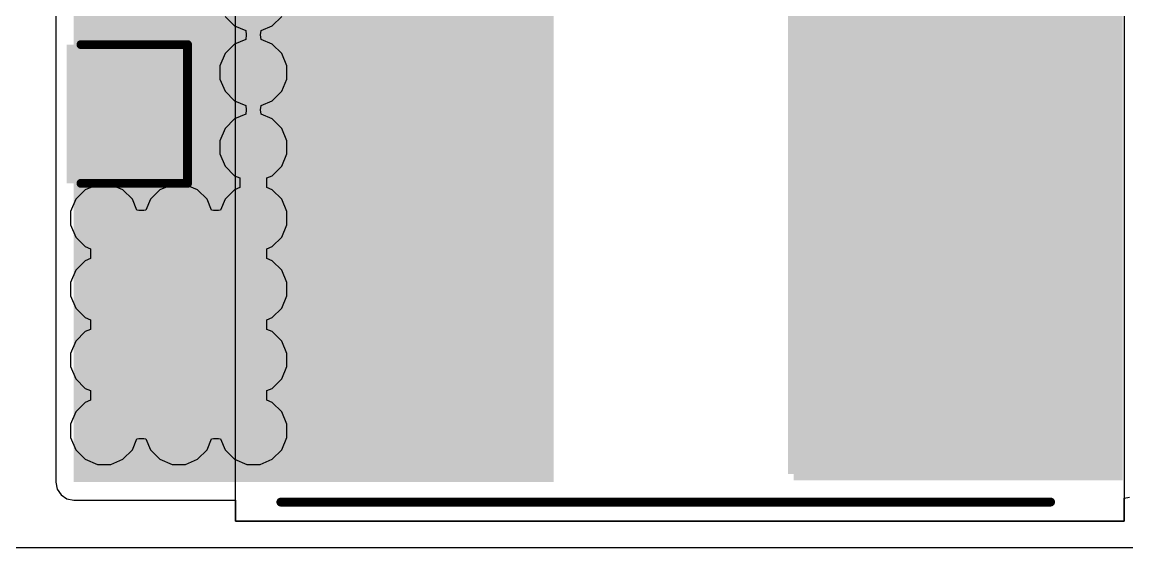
# Model space of a CAD drawing. Header units: millimetres. Extents: x 0 to 5381, y 0 to 5431.
# Drawn here: x 53.72 to 69.51, y 0 to 7.51 of the extents above; entities that cross this region are included whole.
import ezdxf

# ---------------------------------------------------------------- set-up
doc = ezdxf.new("R2010")
doc.units = ezdxf.units.MM
for name, color, linetype in [('BottomLayer', 5, 'Continuous'), ('BottomSolder', 6, 'Continuous'), ('TopLayer', 1, 'Continuous'), ('TopOverlay', 2, 'Continuous'), ('TopPaste', 8, 'Continuous'), ('TopSolder', 216, 'Continuous'), ('ViaHoleLayer', 16, 'Continuous')]:
    doc.layers.add(name, color=color, linetype=linetype)

# ---------------------------------------------------------------- blocks, each defined once
blk = doc.blocks.new('FEXL1010A_150M_35')
at = {"layer": 'TopLayer'}
for points in [[(-5.25000093, 5.500000429999999), (-1.85000011, 5.500000429999999), (-1.85000011, -5.500000429999999), (-5.25000093, -5.500000429999999)], [(1.85000011, 5.500000429999999), (5.25000093, 5.500000429999999), (5.25000093, -5.500000429999999), (1.85000011, -5.500000429999999)]]:
    blk.add_hatch(color=1, dxfattribs=at).paths.add_polyline_path(points)
at = {"layer": 'TopPaste'}
for points in [[(-5.25000093, 5.500000429999999), (-1.85000011, 5.500000429999999), (-1.85000011, -5.500000429999999), (-5.25000093, -5.500000429999999)], [(1.85000011, 5.500000429999999), (5.25000093, 5.500000429999999), (5.25000093, -5.500000429999999), (1.85000011, -5.500000429999999)]]:
    blk.add_hatch(color=8, dxfattribs=at).paths.add_polyline_path(points)
at = {"layer": 'TopSolder'}
for points in [[(-5.351600929999999, 5.60160043), (-1.74840011, 5.60160043), (-1.74840011, -5.60160043), (-5.351600929999999, -5.60160043)], [(1.74840011, 5.60160043), (5.351600929999999, 5.60160043), (5.351600929999999, -5.60160043), (1.74840011, -5.60160043)]]:
    blk.add_hatch(color=216, dxfattribs=at).paths.add_polyline_path(points)
at = {"layer": 'TopOverlay', "const_width": 0.127}
for points in [[(-5.49999916, 6.000800799999999), (5.49999916, 6.000800799999999)], [(-5.49999916, -6.000800799999999), (5.49999916, -6.000800799999999)]]:
    blk.add_lwpolyline(points, dxfattribs=at)
at = {"layer": 'TopOverlay', "const_width": 0.0635}
for points in [[(-5.531749159999999, 6.000800799999999, 1), (-5.468249159999999, 6.000800799999999, 1)], [(5.468249159999999, 6.000800799999999, 1), (5.531749159999999, 6.000800799999999, 1)], [(-5.531749159999999, -6.000800799999999, 1), (-5.468249159999999, -6.000800799999999, 1)], [(5.468249159999999, -6.000800799999999, 1), (5.531749159999999, -6.000800799999999, 1)]]:
    blk.add_lwpolyline(points, format="xyb", close=True, dxfattribs=at)
blk = doc.blocks.new('C___1206_61')
at = {"layer": 'TopLayer'}
for points in [[(-2.032, 0.889), (-0.508, 0.889), (-0.508, -0.889), (-2.032, -0.889)], [(0.508, 0.889), (2.032, 0.889), (2.032, -0.889), (0.508, -0.889)]]:
    blk.add_hatch(color=1, dxfattribs=at).paths.add_polyline_path(points)
at = {"layer": 'TopPaste'}
for points in [[(-2.032, 0.889), (-0.508, 0.889), (-0.508, -0.889), (-2.032, -0.889)], [(0.508, 0.889), (2.032, 0.889), (2.032, -0.889), (0.508, -0.889)]]:
    blk.add_hatch(color=8, dxfattribs=at).paths.add_polyline_path(points)
at = {"layer": 'TopSolder'}
for points in [[(-2.1336, 0.9905999999999999), (-0.4064, 0.9905999999999999), (-0.4064, -0.9905999999999999), (-2.1336, -0.9905999999999999)], [(0.4064, 0.9905999999999999), (2.1336, 0.9905999999999999), (2.1336, -0.9905999999999999), (0.4064, -0.9905999999999999)]]:
    blk.add_hatch(color=216, dxfattribs=at).paths.add_polyline_path(points)
at = {"layer": 'TopOverlay', "const_width": 0.127}
for points in [[(-2.1336, -0.9905999999999999), (-2.1336, 0.9905999999999999)], [(-2.1336, 0.9905999999999999), (-0.6096, 0.9905999999999999)], [(0.6096, 0.9905999999999999), (2.1336, 0.9905999999999999)], [(2.1336, -0.9905999999999999), (2.1336, 0.9905999999999999)], [(-2.1336, -0.9905999999999999), (-0.6096, -0.9905999999999999)], [(0.6096, -0.9905999999999999), (2.1336, -0.9905999999999999)]]:
    blk.add_lwpolyline(points, dxfattribs=at)
at = {"layer": 'TopOverlay', "const_width": 0.0635}
for points in [[(-2.16535, 0.9905999999999999, 1), (-2.10185, 0.9905999999999999, 1)], [(-2.16535, 0.9905999999999999, 1), (-2.10185, 0.9905999999999999, 1)], [(-0.64135, 0.9905999999999999, 1), (-0.57785, 0.9905999999999999, 1)], [(0.57785, 0.9905999999999999, 1), (0.64135, 0.9905999999999999, 1)], [(2.10185, 0.9905999999999999, 1), (2.16535, 0.9905999999999999, 1)], [(2.10185, 0.9905999999999999, 1), (2.16535, 0.9905999999999999, 1)], [(-2.16535, -0.9905999999999999, 1), (-2.10185, -0.9905999999999999, 1)], [(-2.16535, -0.9905999999999999, 1), (-2.10185, -0.9905999999999999, 1)], [(-0.64135, -0.9905999999999999, 1), (-0.57785, -0.9905999999999999, 1)], [(0.57785, -0.9905999999999999, 1), (0.64135, -0.9905999999999999, 1)], [(2.10185, -0.9905999999999999, 1), (2.16535, -0.9905999999999999, 1)], [(2.10185, -0.9905999999999999, 1), (2.16535, -0.9905999999999999, 1)]]:
    blk.add_lwpolyline(points, format="xyb", close=True, dxfattribs=at)

msp = doc.modelspace()

# ---------------------------------------------------------------- hatches: boundary and pattern name
at = {"layer": 'BottomLayer'}
h = msp.add_hatch(color=5, dxfattribs=at)
edge = h.paths.add_edge_path()
edge.add_arc((57.023, 6.79238418), 0.2999994, 0, 360)
h = msp.add_hatch(color=5, dxfattribs=at)
edge = h.paths.add_edge_path()
edge.add_arc((57.023, 5.721776719999999), 0.2999994, 0, 360)
h = msp.add_hatch(color=5, dxfattribs=at)
edge = h.paths.add_edge_path()
edge.add_arc((54.88939999999999, 4.709165079999999), 0.2999994, 0, 360)
h = msp.add_hatch(color=5, dxfattribs=at)
edge = h.paths.add_edge_path()
edge.add_arc((55.9562, 4.709165079999999), 0.2999994, 0, 360)
h = msp.add_hatch(color=5, dxfattribs=at)
edge = h.paths.add_edge_path()
edge.add_arc((57.023, 4.709165079999999), 0.2999994, 0, 360)
h = msp.add_hatch(color=5, dxfattribs=at)
edge = h.paths.add_edge_path()
edge.add_arc((54.88939999999999, 3.69655344), 0.2999994, 0, 360)
h = msp.add_hatch(color=5, dxfattribs=at)
edge = h.paths.add_edge_path()
edge.add_arc((55.9562, 3.69655344), 0.2999994, 0, 360)
h = msp.add_hatch(color=5, dxfattribs=at)
edge = h.paths.add_edge_path()
edge.add_arc((57.023, 3.69655344), 0.2999994, 0, 360)
h = msp.add_hatch(color=5, dxfattribs=at)
edge = h.paths.add_edge_path()
edge.add_arc((54.88939999999999, 2.6839418), 0.2999994, 0, 360)
h = msp.add_hatch(color=5, dxfattribs=at)
edge = h.paths.add_edge_path()
edge.add_arc((55.9562, 2.6839418), 0.2999994, 0, 360)
h = msp.add_hatch(color=5, dxfattribs=at)
edge = h.paths.add_edge_path()
edge.add_arc((57.023, 2.6839418), 0.2999994, 0, 360)
h = msp.add_hatch(color=5, dxfattribs=at)
edge = h.paths.add_edge_path()
edge.add_arc((54.88939999999999, 1.67133016), 0.2999994, 0, 360)
h = msp.add_hatch(color=5, dxfattribs=at)
edge = h.paths.add_edge_path()
edge.add_arc((55.9562, 1.67133016), 0.2999994, 0, 360)
h = msp.add_hatch(color=5, dxfattribs=at)
edge = h.paths.add_edge_path()
edge.add_arc((57.023, 1.67133016), 0.2999994, 0, 360)
at = {"layer": 'BottomSolder'}
h = msp.add_hatch(color=6, dxfattribs=at)
edge = h.paths.add_edge_path()
edge.add_arc((57.023, 6.79238418), 0.1499997, 0, 360)
h = msp.add_hatch(color=6, dxfattribs=at)
edge = h.paths.add_edge_path()
edge.add_arc((57.023, 5.721776719999999), 0.1499997, 0, 360)
h = msp.add_hatch(color=6, dxfattribs=at)
edge = h.paths.add_edge_path()
edge.add_arc((54.88939999999999, 4.709165079999999), 0.1499997, 0, 360)
h = msp.add_hatch(color=6, dxfattribs=at)
edge = h.paths.add_edge_path()
edge.add_arc((55.9562, 4.709165079999999), 0.1499997, 0, 360)
h = msp.add_hatch(color=6, dxfattribs=at)
edge = h.paths.add_edge_path()
edge.add_arc((57.023, 4.709165079999999), 0.1499997, 0, 360)
h = msp.add_hatch(color=6, dxfattribs=at)
edge = h.paths.add_edge_path()
edge.add_arc((54.88939999999999, 3.69655344), 0.1499997, 0, 360)
h = msp.add_hatch(color=6, dxfattribs=at)
edge = h.paths.add_edge_path()
edge.add_arc((55.9562, 3.69655344), 0.1499997, 0, 360)
h = msp.add_hatch(color=6, dxfattribs=at)
edge = h.paths.add_edge_path()
edge.add_arc((57.023, 3.69655344), 0.1499997, 0, 360)
h = msp.add_hatch(color=6, dxfattribs=at)
edge = h.paths.add_edge_path()
edge.add_arc((54.88939999999999, 2.6839418), 0.1499997, 0, 360)
h = msp.add_hatch(color=6, dxfattribs=at)
edge = h.paths.add_edge_path()
edge.add_arc((55.9562, 2.6839418), 0.1499997, 0, 360)
h = msp.add_hatch(color=6, dxfattribs=at)
edge = h.paths.add_edge_path()
edge.add_arc((57.023, 2.6839418), 0.1499997, 0, 360)
h = msp.add_hatch(color=6, dxfattribs=at)
edge = h.paths.add_edge_path()
edge.add_arc((54.88939999999999, 1.67133016), 0.1499997, 0, 360)
h = msp.add_hatch(color=6, dxfattribs=at)
edge = h.paths.add_edge_path()
edge.add_arc((55.9562, 1.67133016), 0.1499997, 0, 360)
h = msp.add_hatch(color=6, dxfattribs=at)
edge = h.paths.add_edge_path()
edge.add_arc((57.023, 1.67133016), 0.1499997, 0, 360)
at = {"layer": 'TopLayer'}
for points in [[(64.74459999999999, 0.9652), (69.44359999999999, 0.9652), (69.44359999999999, 29.49868116), (64.74459999999999, 29.49868116)], [(54.4576, 0.9397999999999999), (61.3156, 0.9397999999999999), (61.3156, 12.16768204), (54.4576, 12.16768204)], [(57.15, 0.9397999999999999), (61.3156, 0.9397999999999999), (61.3156, 5.6134), (57.15, 5.6134)]]:
    msp.add_hatch(color=1, dxfattribs=at).paths.add_polyline_path(points)
h = msp.add_hatch(color=1, dxfattribs=at)
edge = h.paths.add_edge_path()
edge.add_arc((57.023, 6.79238418), 0.2999994, 0, 360)
h = msp.add_hatch(color=1, dxfattribs=at)
edge = h.paths.add_edge_path()
edge.add_arc((57.023, 5.721776719999999), 0.2999994, 0, 360)
h = msp.add_hatch(color=1, dxfattribs=at)
edge = h.paths.add_edge_path()
edge.add_arc((54.88939999999999, 4.709165079999999), 0.2999994, 0, 360)
h = msp.add_hatch(color=1, dxfattribs=at)
edge = h.paths.add_edge_path()
edge.add_arc((55.9562, 4.709165079999999), 0.2999994, 0, 360)
h = msp.add_hatch(color=1, dxfattribs=at)
edge = h.paths.add_edge_path()
edge.add_arc((57.023, 4.709165079999999), 0.2999994, 0, 360)
h = msp.add_hatch(color=1, dxfattribs=at)
edge = h.paths.add_edge_path()
edge.add_arc((54.88939999999999, 3.69655344), 0.2999994, 0, 360)
h = msp.add_hatch(color=1, dxfattribs=at)
edge = h.paths.add_edge_path()
edge.add_arc((55.9562, 3.69655344), 0.2999994, 0, 360)
h = msp.add_hatch(color=1, dxfattribs=at)
edge = h.paths.add_edge_path()
edge.add_arc((57.023, 3.69655344), 0.2999994, 0, 360)
h = msp.add_hatch(color=1, dxfattribs=at)
edge = h.paths.add_edge_path()
edge.add_arc((54.88939999999999, 2.6839418), 0.2999994, 0, 360)
h = msp.add_hatch(color=1, dxfattribs=at)
edge = h.paths.add_edge_path()
edge.add_arc((55.9562, 2.6839418), 0.2999994, 0, 360)
h = msp.add_hatch(color=1, dxfattribs=at)
edge = h.paths.add_edge_path()
edge.add_arc((57.023, 2.6839418), 0.2999994, 0, 360)
h = msp.add_hatch(color=1, dxfattribs=at)
edge = h.paths.add_edge_path()
edge.add_arc((54.88939999999999, 1.67133016), 0.2999994, 0, 360)
h = msp.add_hatch(color=1, dxfattribs=at)
edge = h.paths.add_edge_path()
edge.add_arc((55.9562, 1.67133016), 0.2999994, 0, 360)
h = msp.add_hatch(color=1, dxfattribs=at)
edge = h.paths.add_edge_path()
edge.add_arc((57.023, 1.67133016), 0.2999994, 0, 360)
at = {"layer": 'TopSolder'}
h = msp.add_hatch(color=216, dxfattribs=at)
edge = h.paths.add_edge_path()
edge.add_arc((57.023, 6.79238418), 0.1499997, 0, 360)
h = msp.add_hatch(color=216, dxfattribs=at)
edge = h.paths.add_edge_path()
edge.add_arc((57.023, 5.721776719999999), 0.1499997, 0, 360)
h = msp.add_hatch(color=216, dxfattribs=at)
edge = h.paths.add_edge_path()
edge.add_arc((54.88939999999999, 4.709165079999999), 0.1499997, 0, 360)
h = msp.add_hatch(color=216, dxfattribs=at)
edge = h.paths.add_edge_path()
edge.add_arc((55.9562, 4.709165079999999), 0.1499997, 0, 360)
h = msp.add_hatch(color=216, dxfattribs=at)
edge = h.paths.add_edge_path()
edge.add_arc((57.023, 4.709165079999999), 0.1499997, 0, 360)
h = msp.add_hatch(color=216, dxfattribs=at)
edge = h.paths.add_edge_path()
edge.add_arc((54.88939999999999, 3.69655344), 0.1499997, 0, 360)
h = msp.add_hatch(color=216, dxfattribs=at)
edge = h.paths.add_edge_path()
edge.add_arc((55.9562, 3.69655344), 0.1499997, 0, 360)
h = msp.add_hatch(color=216, dxfattribs=at)
edge = h.paths.add_edge_path()
edge.add_arc((57.023, 3.69655344), 0.1499997, 0, 360)
h = msp.add_hatch(color=216, dxfattribs=at)
edge = h.paths.add_edge_path()
edge.add_arc((54.88939999999999, 2.6839418), 0.1499997, 0, 360)
h = msp.add_hatch(color=216, dxfattribs=at)
edge = h.paths.add_edge_path()
edge.add_arc((55.9562, 2.6839418), 0.1499997, 0, 360)
h = msp.add_hatch(color=216, dxfattribs=at)
edge = h.paths.add_edge_path()
edge.add_arc((57.023, 2.6839418), 0.1499997, 0, 360)
h = msp.add_hatch(color=216, dxfattribs=at)
edge = h.paths.add_edge_path()
edge.add_arc((54.88939999999999, 1.67133016), 0.1499997, 0, 360)
h = msp.add_hatch(color=216, dxfattribs=at)
edge = h.paths.add_edge_path()
edge.add_arc((55.9562, 1.67133016), 0.1499997, 0, 360)
h = msp.add_hatch(color=216, dxfattribs=at)
edge = h.paths.add_edge_path()
edge.add_arc((57.023, 1.67133016), 0.1499997, 0, 360)
at = {"layer": 'ViaHoleLayer'}
h = msp.add_hatch(color=16, dxfattribs=at)
edge = h.paths.add_edge_path()
edge.add_arc((57.023, 6.79238418), 0.1499997, 0, 360)
h = msp.add_hatch(color=16, dxfattribs=at)
edge = h.paths.add_edge_path()
edge.add_arc((57.023, 5.721776719999999), 0.1499997, 0, 360)
h = msp.add_hatch(color=16, dxfattribs=at)
edge = h.paths.add_edge_path()
edge.add_arc((54.88939999999999, 4.709165079999999), 0.1499997, 0, 360)
h = msp.add_hatch(color=16, dxfattribs=at)
edge = h.paths.add_edge_path()
edge.add_arc((55.9562, 4.709165079999999), 0.1499997, 0, 360)
h = msp.add_hatch(color=16, dxfattribs=at)
edge = h.paths.add_edge_path()
edge.add_arc((57.023, 4.709165079999999), 0.1499997, 0, 360)
h = msp.add_hatch(color=16, dxfattribs=at)
edge = h.paths.add_edge_path()
edge.add_arc((54.88939999999999, 3.69655344), 0.1499997, 0, 360)
h = msp.add_hatch(color=16, dxfattribs=at)
edge = h.paths.add_edge_path()
edge.add_arc((55.9562, 3.69655344), 0.1499997, 0, 360)
h = msp.add_hatch(color=16, dxfattribs=at)
edge = h.paths.add_edge_path()
edge.add_arc((57.023, 3.69655344), 0.1499997, 0, 360)
h = msp.add_hatch(color=16, dxfattribs=at)
edge = h.paths.add_edge_path()
edge.add_arc((54.88939999999999, 2.6839418), 0.1499997, 0, 360)
h = msp.add_hatch(color=16, dxfattribs=at)
edge = h.paths.add_edge_path()
edge.add_arc((55.9562, 2.6839418), 0.1499997, 0, 360)
h = msp.add_hatch(color=16, dxfattribs=at)
edge = h.paths.add_edge_path()
edge.add_arc((57.023, 2.6839418), 0.1499997, 0, 360)
h = msp.add_hatch(color=16, dxfattribs=at)
edge = h.paths.add_edge_path()
edge.add_arc((54.88939999999999, 1.67133016), 0.1499997, 0, 360)
h = msp.add_hatch(color=16, dxfattribs=at)
edge = h.paths.add_edge_path()
edge.add_arc((55.9562, 1.67133016), 0.1499997, 0, 360)
h = msp.add_hatch(color=16, dxfattribs=at)
edge = h.paths.add_edge_path()
edge.add_arc((57.023, 1.67133016), 0.1499997, 0, 360)

# ---------------------------------------------------------------- linework, layer by layer
at = {"layer": 'BottomLayer'}
for p, q in [((56.61794111999999, 7.592339399999999), (56.75234775999999, 7.457932759999999)), ((57.29365223999999, 7.457932759999999), (57.42805887999999, 7.592339399999999)), ((56.75234775999999, 7.457932759999999), (56.91348535999999, 7.39118918)), ((57.13251464, 7.39118918), (57.29365223999999, 7.457932759999999)), ((56.91348535999999, 7.26418664), (56.75234775999999, 7.197443059999999)), ((56.91348535999999, 7.39118918), (56.92107995999999, 7.32768664)), ((56.92107995999999, 7.32768664), (56.91348535999999, 7.26418664)), ((57.12492003999999, 7.32768918), (57.13251464, 7.39118918)), ((57.13251464, 7.26418664), (57.12492003999999, 7.32768918)), ((57.29365223999999, 7.197443059999999), (57.13251464, 7.26418664)), ((56.75234775999999, 7.197443059999999), (56.61794111999999, 7.06303642)), ((57.42805887999999, 7.06303642), (57.29365223999999, 7.197443059999999)), ((56.61794111999999, 7.06303642), (56.5452006, 6.887423360000001)), ((57.5007994, 6.887423360000001), (57.42805887999999, 7.06303642)), ((56.5452006, 6.887423360000001), (56.5452006, 6.697344999999999)), ((57.5007994, 6.697344999999999), (57.5007994, 6.887423360000001)), ((56.5452006, 6.697344999999999), (56.61794111999999, 6.52173194)), ((57.42805887999999, 6.52173194), (57.5007994, 6.697344999999999)), ((56.61794111999999, 6.52173194), (56.75234775999999, 6.3873253)), ((57.29365223999999, 6.3873253), (57.42805887999999, 6.52173194)), ((56.75234775999999, 6.3873253), (56.91348535999999, 6.32058172)), ((56.91348535999999, 6.32058172), (56.92107995999999, 6.25707918)), ((57.12492003999999, 6.25708172), (57.13251464, 6.32058172)), ((57.13251464, 6.32058172), (57.29365223999999, 6.3873253)), ((56.91348535999999, 6.19357918), (56.75234775999999, 6.1268356)), ((56.92107995999999, 6.25707918), (56.91348535999999, 6.19357918)), ((57.13251464, 6.19357918), (57.12492003999999, 6.25708172)), ((57.29365223999999, 6.1268356), (57.13251464, 6.19357918)), ((56.75234775999999, 6.1268356), (56.61794111999999, 5.99242896)), ((57.42805887999999, 5.99242896), (57.29365223999999, 6.1268356)), ((56.61794111999999, 5.99242896), (56.5452006, 5.8168159)), ((57.5007994, 5.8168159), (57.42805887999999, 5.99242896)), ((56.5452006, 5.8168159), (56.5452006, 5.62673754)), ((57.5007994, 5.62673754), (57.5007994, 5.8168159)), ((56.5452006, 5.62673754), (56.61794111999999, 5.45112448)), ((57.42805887999999, 5.45112448), (57.5007994, 5.62673754)), ((56.61794111999999, 5.45112448), (56.75234775999999, 5.31671784)), ((57.29365223999999, 5.31671784), (57.42805887999999, 5.45112448)), ((56.75234775999999, 5.31671784), (56.83084645999999, 5.2842033)), ((56.83084645999999, 5.2842033), (56.83084645999999, 5.1467385)), ((57.21515354, 5.2842033), (57.29365223999999, 5.31671784)), ((57.21515354, 5.1467385), (57.21515354, 5.2842033)), ((54.61874775999999, 5.11422396), (54.48434112, 4.97981732)), ((54.79436082, 5.18696448), (54.61874775999999, 5.11422396)), ((54.98443918, 5.18696448), (54.79436082, 5.18696448)), ((55.16005223999999, 5.11422396), (54.98443918, 5.18696448)), ((55.29445887999999, 4.97981732), (55.16005223999999, 5.11422396)), ((55.68554776, 5.11422396), (55.55114112, 4.97981732)), ((55.86116081999999, 5.18696448), (55.68554776, 5.11422396)), ((56.05123917999999, 5.18696448), (55.86116081999999, 5.18696448)), ((56.22685224, 5.11422396), (56.05123917999999, 5.18696448)), ((56.36125888, 4.97981732), (56.22685224, 5.11422396)), ((56.75234775999999, 5.11422396), (56.61794111999999, 4.97981732)), ((56.83084645999999, 5.1467385), (56.75234775999999, 5.11422396)), ((57.29365223999999, 5.11422396), (57.21515354, 5.1467385)), ((57.42805887999999, 4.97981732), (57.29365223999999, 5.11422396)), ((54.48434112, 4.97981732), (54.4116006, 4.80420426)), ((55.3593, 4.823277119999999), (55.29445887999999, 4.97981732)), ((55.55114112, 4.97981732), (55.48629999999999, 4.823277119999999)), ((56.42609999999999, 4.823277119999999), (56.36125888, 4.97981732)), ((56.61794111999999, 4.97981732), (56.5531, 4.823277119999999)), ((57.5007994, 4.80420426), (57.42805887999999, 4.97981732)), ((54.4116006, 4.80420426), (54.4116006, 4.614125899999999)), ((55.38595475999999, 4.81900992), (55.3593, 4.823277119999999)), ((55.45964524, 4.81900992), (55.38595475999999, 4.81900992)), ((55.48629999999999, 4.823277119999999), (55.45964524, 4.81900992)), ((56.45275476, 4.81900992), (56.42609999999999, 4.823277119999999)), ((56.52644523999999, 4.81900992), (56.45275476, 4.81900992)), ((56.5531, 4.823277119999999), (56.52644523999999, 4.81900992)), ((57.5007994, 4.614125899999999), (57.5007994, 4.80420426)), ((54.4116006, 4.614125899999999), (54.48434112, 4.43851284)), ((57.42805887999999, 4.43851284), (57.5007994, 4.614125899999999)), ((54.48434112, 4.43851284), (54.61874775999999, 4.3041062)), ((57.29365223999999, 4.3041062), (57.42805887999999, 4.43851284)), ((54.61874775999999, 4.3041062), (54.69724646, 4.271591659999999)), ((54.69724646, 4.271591659999999), (54.69724646, 4.134126859999999)), ((57.21515354, 4.271591659999999), (57.29365223999999, 4.3041062)), ((57.21515354, 4.134126859999999), (57.21515354, 4.271591659999999)), ((54.69724646, 4.134126859999999), (54.61874775999999, 4.10161232)), ((57.29365223999999, 4.10161232), (57.21515354, 4.134126859999999)), ((54.48434112, 3.96720568), (54.4116006, 3.79159262)), ((54.61874775999999, 4.10161232), (54.48434112, 3.96720568)), ((57.42805887999999, 3.96720568), (57.29365223999999, 4.10161232)), ((57.5007994, 3.79159262), (57.42805887999999, 3.96720568)), ((54.4116006, 3.79159262), (54.4116006, 3.60151426)), ((57.5007994, 3.60151426), (57.5007994, 3.79159262)), ((54.4116006, 3.60151426), (54.48434112, 3.4259012)), ((57.42805887999999, 3.4259012), (57.5007994, 3.60151426)), ((54.48434112, 3.4259012), (54.61874775999999, 3.291494559999999)), ((57.29365223999999, 3.291494559999999), (57.42805887999999, 3.4259012)), ((54.61874775999999, 3.291494559999999), (54.69724646, 3.25898002)), ((54.69724646, 3.25898002), (54.69724646, 3.12151522)), ((57.21515354, 3.25898002), (57.29365223999999, 3.291494559999999)), ((57.21515354, 3.12151522), (57.21515354, 3.25898002)), ((54.61874775999999, 3.08900068), (54.48434112, 2.95459404)), ((54.69724646, 3.12151522), (54.61874775999999, 3.08900068)), ((57.29365223999999, 3.08900068), (57.21515354, 3.12151522)), ((57.42805887999999, 2.95459404), (57.29365223999999, 3.08900068)), ((54.48434112, 2.95459404), (54.4116006, 2.77898098)), ((57.5007994, 2.77898098), (57.42805887999999, 2.95459404)), ((54.4116006, 2.77898098), (54.4116006, 2.58890262)), ((57.5007994, 2.58890262), (57.5007994, 2.77898098)), ((54.4116006, 2.58890262), (54.48434112, 2.41328956)), ((57.42805887999999, 2.41328956), (57.5007994, 2.58890262)), ((54.48434112, 2.41328956), (54.61874775999999, 2.27888292)), ((57.29365223999999, 2.27888292), (57.42805887999999, 2.41328956)), ((54.61874775999999, 2.27888292), (54.69724646, 2.24636838)), ((54.69724646, 2.24636838), (54.69724646, 2.10890358)), ((57.21515354, 2.24636838), (57.29365223999999, 2.27888292)), ((57.21515354, 2.10890358), (57.21515354, 2.24636838)), ((54.61874775999999, 2.07638904), (54.48434112, 1.9419824)), ((54.69724646, 2.10890358), (54.61874775999999, 2.07638904)), ((57.29365223999999, 2.07638904), (57.21515354, 2.10890358)), ((57.42805887999999, 1.9419824), (57.29365223999999, 2.07638904)), ((54.48434112, 1.9419824), (54.4116006, 1.76636934)), ((57.5007994, 1.76636934), (57.42805887999999, 1.9419824)), ((54.4116006, 1.76636934), (54.4116006, 1.57629098)), ((57.5007994, 1.57629098), (57.5007994, 1.76636934)), ((54.4116006, 1.57629098), (54.48434112, 1.40067792)), ((55.29445887999999, 1.40067792), (55.3593, 1.55721812)), ((55.3593, 1.55721812), (55.38595475999999, 1.56148532)), ((55.38595475999999, 1.56148532), (55.45964524, 1.56148532)), ((55.45964524, 1.56148532), (55.48629999999999, 1.55721812)), ((55.48629999999999, 1.55721812), (55.55114112, 1.40067792)), ((56.36125888, 1.40067792), (56.42609999999999, 1.55721812)), ((56.42609999999999, 1.55721812), (56.45275476, 1.56148532)), ((56.45275476, 1.56148532), (56.52644523999999, 1.56148532)), ((56.52644523999999, 1.56148532), (56.5531, 1.55721812)), ((56.5531, 1.55721812), (56.61794111999999, 1.40067792)), ((57.42805887999999, 1.40067792), (57.5007994, 1.57629098)), ((54.48434112, 1.40067792), (54.61874775999999, 1.26627128)), ((54.61874775999999, 1.26627128), (54.79436082, 1.19353076)), ((54.98443918, 1.19353076), (55.16005223999999, 1.26627128)), ((55.16005223999999, 1.26627128), (55.29445887999999, 1.40067792)), ((55.55114112, 1.40067792), (55.68554776, 1.26627128)), ((55.68554776, 1.26627128), (55.86116081999999, 1.19353076)), ((56.05123917999999, 1.19353076), (56.22685224, 1.26627128)), ((56.22685224, 1.26627128), (56.36125888, 1.40067792)), ((56.61794111999999, 1.40067792), (56.75234775999999, 1.26627128)), ((56.75234775999999, 1.26627128), (56.92796082, 1.19353076)), ((57.11803918, 1.19353076), (57.29365223999999, 1.26627128)), ((57.29365223999999, 1.26627128), (57.42805887999999, 1.40067792)), ((54.79436082, 1.19353076), (54.98443918, 1.19353076)), ((55.86116081999999, 1.19353076), (56.05123917999999, 1.19353076)), ((56.92796082, 1.19353076), (57.11803918, 1.19353076)), ((86.08059999999999, 0), (0, 0))]:
    msp.add_line(p, q, dxfattribs=at)
at = {"layer": 'TopLayer'}
for p, q in [((56.76899999999999, 0.3809999999999999), (56.76899999999999, 12.9286)), ((69.4689873, 12.92859746), (69.4690127, 0.3809999999999999)), ((54.19862413999999, 12.16768204), (54.19862413999999, 0.9397999999999999)), ((54.19862413999999, 0.9397999999999999), (54.21833707999999, 0.84069428)), ((54.21833707999999, 0.84069428), (54.27447616, 0.75667616)), ((54.27447616, 0.75667616), (54.35849428, 0.7005370799999999)), ((54.35849428, 0.7005370799999999), (54.4576, 0.68082414)), ((54.4576, 0.68082414), (56.76899999999999, 0.68082414)), ((56.76899999999999, 0.68082414), (56.76899999999999, 0.3809999999999999)), ((69.4690127, 0.7112787399999999), (69.54270572, 0.72593708)), ((69.4690127, 0.3809999999999999), (69.4690127, 0.7112787399999999)), ((69.4690127, 0.3809999999999999), (56.76899999999999, 0.3809999999999999)), ((56.76899999999999, 0.3809999999999999), (69.4690127, 0.3809999999999999)), ((86.08059999999999, 0), (0, 0))]:
    msp.add_line(p, q, dxfattribs=at)

# ---------------------------------------------------------------- block references
for name, p in [('FEXL1010A_150M_35', (62.91579999999999, 6.655310539999999)), ('C___1206_61', (53.9496, 6.198110539999999))]:
    msp.add_blockref(name, p)

doc.saveas('drawing.dxf')
